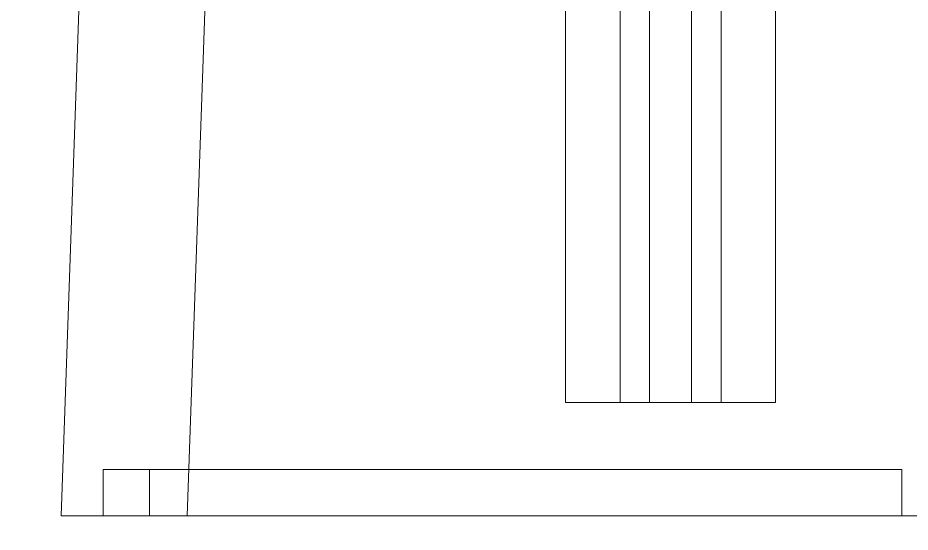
# Model space of a CAD drawing. Header units: millimetres. Extents: x -672 to 672, y -225 to 223.
# Drawn here: x 218.45 to 239.68, y -115.94 to -103.7 of the extents above; entities that cross this region are included whole.
import ezdxf
from ezdxf.lldxf.tags import DXFTag

# ---------------------------------------------------------------- set-up
doc = ezdxf.new("R2010")
doc.units = ezdxf.units.MM
doc.header["$MEASUREMENT"] = 0
doc.layers.add('layer 1', color=7, linetype='Continuous')
tags = doc.linetypes.add('New Line133', pattern=[0.2, 0.1, -0.1]).pattern_tags.tags
tags[6:7] = [DXFTag(74, 4), DXFTag(75, 0), DXFTag(340, '0'), DXFTag(46, 1.0), DXFTag(50, 0.0), DXFTag(44, 0.0), DXFTag(45, 0.0)]
tags[4:5] = [DXFTag(74, 4), DXFTag(75, 0), DXFTag(340, '0'), DXFTag(46, 1.0), DXFTag(50, 0.0), DXFTag(44, 0.0), DXFTag(45, 0.0)]
tags = doc.linetypes.add('New Line134', pattern=[0.2, 0.1, -0.1]).pattern_tags.tags
tags[6:7] = [DXFTag(74, 4), DXFTag(75, 0), DXFTag(340, '0'), DXFTag(46, 1.0), DXFTag(50, 0.0), DXFTag(44, 0.0), DXFTag(45, 0.0)]
tags[4:5] = [DXFTag(74, 4), DXFTag(75, 0), DXFTag(340, '0'), DXFTag(46, 1.0), DXFTag(50, 0.0), DXFTag(44, 0.0), DXFTag(45, 0.0)]
tags = doc.linetypes.add('New Line135', pattern=[0.2, 0.1, -0.1]).pattern_tags.tags
tags[6:7] = [DXFTag(74, 4), DXFTag(75, 0), DXFTag(340, '0'), DXFTag(46, 1.0), DXFTag(50, 0.0), DXFTag(44, 0.0), DXFTag(45, 0.0)]
tags[4:5] = [DXFTag(74, 4), DXFTag(75, 0), DXFTag(340, '0'), DXFTag(46, 1.0), DXFTag(50, 0.0), DXFTag(44, 0.0), DXFTag(45, 0.0)]
tags = doc.linetypes.add('New Line137', pattern=[0.2, 0.1, -0.1]).pattern_tags.tags
tags[6:7] = [DXFTag(74, 4), DXFTag(75, 0), DXFTag(340, '0'), DXFTag(46, 1.0), DXFTag(50, 0.0), DXFTag(44, 0.0), DXFTag(45, 0.0)]
tags[4:5] = [DXFTag(74, 4), DXFTag(75, 0), DXFTag(340, '0'), DXFTag(46, 1.0), DXFTag(50, 0.0), DXFTag(44, 0.0), DXFTag(45, 0.0)]
tags = doc.linetypes.add('New Line138', pattern=[0.2, 0.1, -0.1]).pattern_tags.tags
tags[6:7] = [DXFTag(74, 4), DXFTag(75, 0), DXFTag(340, '0'), DXFTag(46, 1.0), DXFTag(50, 0.0), DXFTag(44, 0.0), DXFTag(45, 0.0)]
tags[4:5] = [DXFTag(74, 4), DXFTag(75, 0), DXFTag(340, '0'), DXFTag(46, 1.0), DXFTag(50, 0.0), DXFTag(44, 0.0), DXFTag(45, 0.0)]
tags = doc.linetypes.add('New Line139', pattern=[0.2, 0.1, -0.1]).pattern_tags.tags
tags[6:7] = [DXFTag(74, 4), DXFTag(75, 0), DXFTag(340, '0'), DXFTag(46, 1.0), DXFTag(50, 0.0), DXFTag(44, 0.0), DXFTag(45, 0.0)]
tags[4:5] = [DXFTag(74, 4), DXFTag(75, 0), DXFTag(340, '0'), DXFTag(46, 1.0), DXFTag(50, 0.0), DXFTag(44, 0.0), DXFTag(45, 0.0)]
tags = doc.linetypes.add('New Line142', pattern=[0.2, 0.1, -0.1]).pattern_tags.tags
tags[6:7] = [DXFTag(74, 4), DXFTag(75, 0), DXFTag(340, '0'), DXFTag(46, 1.0), DXFTag(50, 0.0), DXFTag(44, 0.0), DXFTag(45, 0.0)]
tags[4:5] = [DXFTag(74, 4), DXFTag(75, 0), DXFTag(340, '0'), DXFTag(46, 1.0), DXFTag(50, 0.0), DXFTag(44, 0.0), DXFTag(45, 0.0)]
tags = doc.linetypes.add('New Line143', pattern=[0.2, 0.1, -0.1]).pattern_tags.tags
tags[6:7] = [DXFTag(74, 4), DXFTag(75, 0), DXFTag(340, '0'), DXFTag(46, 1.0), DXFTag(50, 0.0), DXFTag(44, 0.0), DXFTag(45, 0.0)]
tags[4:5] = [DXFTag(74, 4), DXFTag(75, 0), DXFTag(340, '0'), DXFTag(46, 1.0), DXFTag(50, 0.0), DXFTag(44, 0.0), DXFTag(45, 0.0)]
tags = doc.linetypes.add('New Line144', pattern=[0.2, 0.1, -0.1]).pattern_tags.tags
tags[6:7] = [DXFTag(74, 4), DXFTag(75, 0), DXFTag(340, '0'), DXFTag(46, 1.0), DXFTag(50, 0.0), DXFTag(44, 0.0), DXFTag(45, 0.0)]
tags[4:5] = [DXFTag(74, 4), DXFTag(75, 0), DXFTag(340, '0'), DXFTag(46, 1.0), DXFTag(50, 0.0), DXFTag(44, 0.0), DXFTag(45, 0.0)]
tags = doc.linetypes.add('New Line147', pattern=[0.2, 0.1, -0.1]).pattern_tags.tags
tags[6:7] = [DXFTag(74, 4), DXFTag(75, 0), DXFTag(340, '0'), DXFTag(46, 1.0), DXFTag(50, 0.0), DXFTag(44, 0.0), DXFTag(45, 0.0)]
tags[4:5] = [DXFTag(74, 4), DXFTag(75, 0), DXFTag(340, '0'), DXFTag(46, 1.0), DXFTag(50, 0.0), DXFTag(44, 0.0), DXFTag(45, 0.0)]
tags = doc.linetypes.add('New Line164', pattern=[0.2, 0.1, -0.1]).pattern_tags.tags
tags[6:7] = [DXFTag(74, 4), DXFTag(75, 0), DXFTag(340, '0'), DXFTag(46, 1.0), DXFTag(50, 0.0), DXFTag(44, 0.0), DXFTag(45, 0.0)]
tags[4:5] = [DXFTag(74, 4), DXFTag(75, 0), DXFTag(340, '0'), DXFTag(46, 1.0), DXFTag(50, 0.0), DXFTag(44, 0.0), DXFTag(45, 0.0)]
tags = doc.linetypes.add('New Line170', pattern=[0.2, 0.1, -0.1]).pattern_tags.tags
tags[6:7] = [DXFTag(74, 4), DXFTag(75, 0), DXFTag(340, '0'), DXFTag(46, 1.0), DXFTag(50, 0.0), DXFTag(44, 0.0), DXFTag(45, 0.0)]
tags[4:5] = [DXFTag(74, 4), DXFTag(75, 0), DXFTag(340, '0'), DXFTag(46, 1.0), DXFTag(50, 0.0), DXFTag(44, 0.0), DXFTag(45, 0.0)]
tags = doc.linetypes.add('New Line171', pattern=[0.2, 0.1, -0.1]).pattern_tags.tags
tags[6:7] = [DXFTag(74, 4), DXFTag(75, 0), DXFTag(340, '0'), DXFTag(46, 1.0), DXFTag(50, 0.0), DXFTag(44, 0.0), DXFTag(45, 0.0)]
tags[4:5] = [DXFTag(74, 4), DXFTag(75, 0), DXFTag(340, '0'), DXFTag(46, 1.0), DXFTag(50, 0.0), DXFTag(44, 0.0), DXFTag(45, 0.0)]

msp = doc.modelspace()

# ---------------------------------------------------------------- linework, layer by layer
at = {"layer": 'layer 1', "lineweight": 40}
msp.add_open_spline([(387.2219, 96.8213), (387.2219, 96.8213), (197.2219, 96.8213), (197.2219, 96.8213), (197.2219, 96.8213), (197.2219, -180.1787), (197.2219, -180.1787), (197.2219, -180.1787), (387.2219, -180.1787), (387.2219, -180.1787), (387.2219, -180.1787), (387.2219, 96.8213), (387.2219, 96.8213)], degree=3, knots=[0, 0, 0, 0, 0.25, 0.25, 0.25, 0.5, 0.5, 0.5, 0.75, 0.75, 0.75, 1, 1, 1, 1], dxfattribs=at)
at = {"layer": 'layer 1', "lineweight": 9}
for points in [[(220.2568, -93.2995), (220.2568, -93.2995), (219.4797, -115.5528), (219.4797, -115.5528)], [(241.4797, -115.5528), (241.4797, -115.5528), (219.4797, -115.5528), (219.4797, -115.5528)]]:
    msp.add_open_spline(points, degree=3, dxfattribs=at)
at = {"layer": 'layer 1', "color": 8, "linetype": 'New Line139', "lineweight": 9}
msp.add_open_spline([(233.4797, -112.8528), (233.4797, -112.8528), (233.4797, -94.0528), (233.4797, -94.0528)], degree=3, dxfattribs=at)
at = {"layer": 'layer 1', "color": 8, "linetype": 'New Line142', "lineweight": 9}
msp.add_open_spline([(234.4797, -94.0528), (234.4797, -94.0528), (234.4797, -112.8528), (234.4797, -112.8528)], degree=3, dxfattribs=at)
at = {"layer": 'layer 1', "color": 8, "linetype": 'New Line137', "lineweight": 9}
msp.add_open_spline([(231.4797, -94.3528), (231.4797, -94.3528), (231.4797, -112.8528), (231.4797, -112.8528)], degree=3, dxfattribs=at)
at = {"layer": 'layer 1', "color": 8, "linetype": 'New Line144', "lineweight": 9}
msp.add_open_spline([(236.4797, -94.3528), (236.4797, -94.3528), (236.4797, -112.8528), (236.4797, -112.8528)], degree=3, dxfattribs=at)
at = {"layer": 'layer 1', "color": 8, "linetype": 'New Line138', "lineweight": 9}
msp.add_open_spline([(232.7797, -95.28), (232.7797, -95.28), (232.7797, -112.8528), (232.7797, -112.8528)], degree=3, dxfattribs=at)
at = {"layer": 'layer 1', "color": 8, "linetype": 'New Line143', "lineweight": 9}
msp.add_open_spline([(235.1797, -95.1693), (235.1797, -95.1693), (235.1797, -112.8528), (235.1797, -112.8528)], degree=3, dxfattribs=at)
at = {"layer": 'layer 1', "color": 8, "linetype": 'New Line135', "lineweight": 9}
msp.add_open_spline([(223.1601, -96.0685), (223.1601, -96.0685), (222.4797, -115.5528), (222.4797, -115.5528)], degree=3, dxfattribs=at)
at = {"layer": 'layer 1', "color": 8, "linetype": 'New Line171', "lineweight": 9}
msp.add_open_spline([(231.4797, -112.8528), (231.4797, -112.8528), (236.4797, -112.8528), (236.4797, -112.8528)], degree=3, dxfattribs=at)
at = {"layer": 'layer 1', "color": 8, "linetype": 'New Line170', "lineweight": 9}
msp.add_open_spline([(235.1797, -112.8528), (235.1797, -112.8528), (232.7797, -112.8528), (232.7797, -112.8528)], degree=3, dxfattribs=at)
at = {"layer": 'layer 1', "color": 8, "linetype": 'New Line133', "lineweight": 9}
msp.add_open_spline([(220.4797, -115.5528), (220.4797, -115.5528), (220.4797, -114.4528), (220.4797, -114.4528)], degree=3, dxfattribs=at)
at = {"layer": 'layer 1', "color": 8, "linetype": 'New Line164', "lineweight": 9}
msp.add_open_spline([(239.4797, -114.4528), (239.4797, -114.4528), (220.4797, -114.4528), (220.4797, -114.4528)], degree=3, dxfattribs=at)
at = {"layer": 'layer 1', "color": 8, "linetype": 'New Line134', "lineweight": 9}
msp.add_open_spline([(221.5797, -115.5528), (221.5797, -115.5528), (221.5797, -114.4528), (221.5797, -114.4528)], degree=3, dxfattribs=at)
at = {"layer": 'layer 1', "color": 8, "linetype": 'New Line147', "lineweight": 9}
msp.add_open_spline([(239.4797, -115.5528), (239.4797, -115.5528), (239.4797, -114.4528), (239.4797, -114.4528)], degree=3, dxfattribs=at)

doc.saveas('drawing.dxf')
